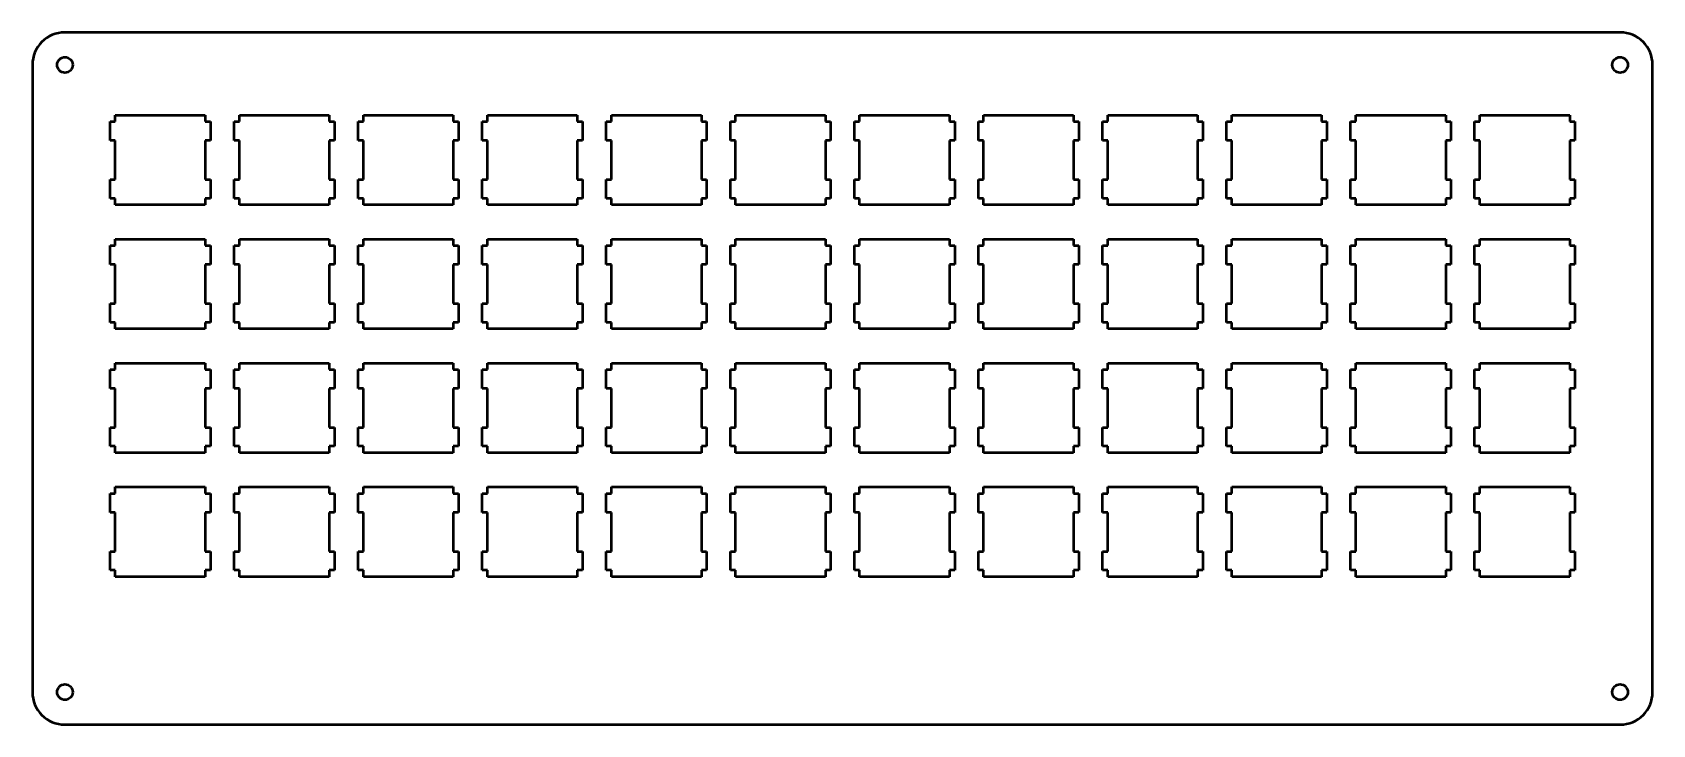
# Model space of a CAD drawing. Header units: inches. Extents: x 0.23 to 10.03, y 17.55 to 21.74.
import ezdxf

# ---------------------------------------------------------------- set-up
doc = ezdxf.new("R2010")
doc.units = ezdxf.units.IN
doc.header["$MEASUREMENT"] = 0
doc.layers.add('Visible (ANSI)', color=7, linetype='Continuous', lineweight=50)

msp = doc.modelspace()

# ---------------------------------------------------------------- linework, layer by layer
at = {"layer": 'Visible (ANSI)'}
for p, q in [((9.8305, 21.7425), (0.4289, 21.7425)), ((0.232, 21.5457), (0.232, 17.7504)), ((10.0273, 17.7504), (10.0273, 21.5457)), ((0.7015, 21.2022), (0.7331, 21.2022)), ((0.7015, 21.0879), (0.7015, 21.2022)), ((0.7331, 21.2415), (1.2764, 21.2415)), ((0.7331, 21.2022), (0.7331, 21.2415)), ((1.2764, 21.2415), (1.2764, 21.2022)), ((1.2764, 21.2022), (1.3079, 21.2022)), ((1.3079, 21.2022), (1.3079, 21.0879)), ((1.4515, 21.2022), (1.4831, 21.2022)), ((1.4515, 21.0879), (1.4515, 21.2022)), ((1.4831, 21.2415), (2.0264, 21.2415)), ((1.4831, 21.2022), (1.4831, 21.2415)), ((2.0264, 21.2415), (2.0264, 21.2022)), ((2.0264, 21.2022), (2.0579, 21.2022)), ((2.0579, 21.2022), (2.0579, 21.0879)), ((2.2015, 21.2022), (2.2331, 21.2022)), ((2.2015, 21.0879), (2.2015, 21.2022)), ((2.2331, 21.2415), (2.7764, 21.2415)), ((2.2331, 21.2022), (2.2331, 21.2415)), ((2.7764, 21.2415), (2.7764, 21.2022)), ((2.7764, 21.2022), (2.8079, 21.2022)), ((2.8079, 21.2022), (2.8079, 21.0879)), ((2.9515, 21.2022), (2.9831, 21.2022)), ((2.9515, 21.0879), (2.9515, 21.2022)), ((2.9831, 21.2415), (3.5264, 21.2415)), ((2.9831, 21.2022), (2.9831, 21.2415)), ((3.5264, 21.2415), (3.5264, 21.2022)), ((3.5264, 21.2022), (3.5579, 21.2022)), ((3.5579, 21.2022), (3.5579, 21.0879)), ((3.7016, 21.2022), (3.7331, 21.2022)), ((3.7016, 21.0879), (3.7016, 21.2022)), ((3.7331, 21.2415), (4.2764, 21.2415)), ((3.7331, 21.2022), (3.7331, 21.2415)), ((4.2764, 21.2415), (4.2764, 21.2022)), ((4.2764, 21.2022), (4.3079, 21.2022)), ((4.3079, 21.2022), (4.3079, 21.0879)), ((4.4516, 21.2022), (4.4831, 21.2022)), ((4.4516, 21.0879), (4.4516, 21.2022)), ((4.4831, 21.2415), (5.0264, 21.2415)), ((4.4831, 21.2022), (4.4831, 21.2415)), ((5.0264, 21.2415), (5.0264, 21.2022)), ((5.0264, 21.2022), (5.0579, 21.2022)), ((5.0579, 21.2022), (5.0579, 21.0879)), ((5.2016, 21.2022), (5.2331, 21.2022)), ((5.2016, 21.0879), (5.2016, 21.2022)), ((5.2331, 21.2415), (5.7764, 21.2415)), ((5.2331, 21.2022), (5.2331, 21.2415)), ((5.7764, 21.2415), (5.7764, 21.2022)), ((5.7764, 21.2022), (5.8079, 21.2022)), ((5.8079, 21.2022), (5.8079, 21.0879)), ((5.9516, 21.2022), (5.9831, 21.2022)), ((5.9516, 21.0879), (5.9516, 21.2022)), ((5.9831, 21.2415), (6.5264, 21.2415)), ((5.9831, 21.2022), (5.9831, 21.2415)), ((6.5264, 21.2415), (6.5264, 21.2022)), ((6.5264, 21.2022), (6.5579, 21.2022)), ((6.5579, 21.2022), (6.5579, 21.0879)), ((6.7015, 21.2022), (6.7331, 21.2022)), ((6.7015, 21.0879), (6.7015, 21.2022)), ((6.7331, 21.2415), (7.2764, 21.2415)), ((6.7331, 21.2022), (6.7331, 21.2415)), ((7.2764, 21.2415), (7.2764, 21.2022)), ((7.2764, 21.2022), (7.3079, 21.2022)), ((7.3079, 21.2022), (7.3079, 21.0879)), ((7.4515, 21.2022), (7.4831, 21.2022)), ((7.4515, 21.0879), (7.4515, 21.2022)), ((7.4831, 21.2415), (8.0264, 21.2415)), ((7.4831, 21.2022), (7.4831, 21.2415)), ((8.0264, 21.2415), (8.0264, 21.2022)), ((8.0264, 21.2022), (8.0579, 21.2022)), ((8.0579, 21.2022), (8.0579, 21.0879)), ((8.2015, 21.2022), (8.2331, 21.2022)), ((8.2015, 21.0879), (8.2015, 21.2022)), ((8.2331, 21.2415), (8.7764, 21.2415)), ((8.2331, 21.2022), (8.2331, 21.2415)), ((8.7764, 21.2415), (8.7764, 21.2022)), ((8.7764, 21.2022), (8.8079, 21.2022)), ((8.8079, 21.2022), (8.8079, 21.0879)), ((8.9515, 21.2022), (8.9831, 21.2022)), ((8.9515, 21.0879), (8.9515, 21.2022)), ((8.9831, 21.2415), (9.5264, 21.2415)), ((8.9831, 21.2022), (8.9831, 21.2415)), ((9.5264, 21.2415), (9.5264, 21.2022)), ((9.5264, 21.2022), (9.5579, 21.2022)), ((9.5579, 21.2022), (9.5579, 21.0879)), ((0.7331, 21.0879), (0.7015, 21.0879)), ((0.7331, 20.8517), (0.7331, 21.0879)), ((1.2764, 21.0879), (1.2764, 20.8517)), ((1.3079, 21.0879), (1.2764, 21.0879)), ((1.4831, 21.0879), (1.4515, 21.0879)), ((1.4831, 20.8517), (1.4831, 21.0879)), ((2.0264, 21.0879), (2.0264, 20.8517)), ((2.0579, 21.0879), (2.0264, 21.0879)), ((2.2331, 21.0879), (2.2015, 21.0879)), ((2.2331, 20.8517), (2.2331, 21.0879)), ((2.7764, 21.0879), (2.7764, 20.8517)), ((2.8079, 21.0879), (2.7764, 21.0879)), ((2.9831, 21.0879), (2.9515, 21.0879)), ((2.9831, 20.8517), (2.9831, 21.0879)), ((3.5264, 21.0879), (3.5264, 20.8517)), ((3.5579, 21.0879), (3.5264, 21.0879)), ((3.7331, 21.0879), (3.7016, 21.0879)), ((3.7331, 20.8517), (3.7331, 21.0879)), ((4.2764, 21.0879), (4.2764, 20.8517)), ((4.3079, 21.0879), (4.2764, 21.0879)), ((4.4831, 21.0879), (4.4516, 21.0879)), ((4.4831, 20.8517), (4.4831, 21.0879)), ((5.0264, 21.0879), (5.0264, 20.8517)), ((5.0579, 21.0879), (5.0264, 21.0879)), ((5.2331, 21.0879), (5.2016, 21.0879)), ((5.2331, 20.8517), (5.2331, 21.0879)), ((5.7764, 21.0879), (5.7764, 20.8517)), ((5.8079, 21.0879), (5.7764, 21.0879)), ((5.9831, 21.0879), (5.9516, 21.0879)), ((5.9831, 20.8517), (5.9831, 21.0879)), ((6.5264, 21.0879), (6.5264, 20.8517)), ((6.5579, 21.0879), (6.5264, 21.0879)), ((6.7331, 21.0879), (6.7015, 21.0879)), ((6.7331, 20.8517), (6.7331, 21.0879)), ((7.2764, 21.0879), (7.2764, 20.8517)), ((7.3079, 21.0879), (7.2764, 21.0879)), ((7.4831, 21.0879), (7.4515, 21.0879)), ((7.4831, 20.8517), (7.4831, 21.0879)), ((8.0264, 21.0879), (8.0264, 20.8517)), ((8.0579, 21.0879), (8.0264, 21.0879)), ((8.2331, 21.0879), (8.2015, 21.0879)), ((8.2331, 20.8517), (8.2331, 21.0879)), ((8.7764, 21.0879), (8.7764, 20.8517)), ((8.8079, 21.0879), (8.7764, 21.0879)), ((8.9831, 21.0879), (8.9515, 21.0879)), ((8.9831, 20.8517), (8.9831, 21.0879)), ((9.5264, 21.0879), (9.5264, 20.8517)), ((9.5579, 21.0879), (9.5264, 21.0879)), ((0.7015, 20.8517), (0.7331, 20.8517)), ((0.7015, 20.7375), (0.7015, 20.8517)), ((1.2764, 20.8517), (1.3079, 20.8517)), ((1.3079, 20.8517), (1.3079, 20.7375)), ((1.4515, 20.8517), (1.4831, 20.8517)), ((1.4515, 20.7375), (1.4515, 20.8517)), ((2.0264, 20.8517), (2.0579, 20.8517)), ((2.0579, 20.8517), (2.0579, 20.7375)), ((2.2015, 20.8517), (2.2331, 20.8517)), ((2.2015, 20.7375), (2.2015, 20.8517)), ((2.7764, 20.8517), (2.8079, 20.8517)), ((2.8079, 20.8517), (2.8079, 20.7375)), ((2.9515, 20.8517), (2.9831, 20.8517)), ((2.9515, 20.7375), (2.9515, 20.8517)), ((3.5264, 20.8517), (3.5579, 20.8517)), ((3.5579, 20.8517), (3.5579, 20.7375)), ((3.7016, 20.8517), (3.7331, 20.8517)), ((3.7016, 20.7375), (3.7016, 20.8517)), ((4.2764, 20.8517), (4.3079, 20.8517)), ((4.3079, 20.8517), (4.3079, 20.7375)), ((4.4516, 20.8517), (4.4831, 20.8517)), ((4.4516, 20.7375), (4.4516, 20.8517)), ((5.0264, 20.8517), (5.0579, 20.8517)), ((5.0579, 20.8517), (5.0579, 20.7375)), ((5.2016, 20.8517), (5.2331, 20.8517)), ((5.2016, 20.7375), (5.2016, 20.8517)), ((5.7764, 20.8517), (5.8079, 20.8517)), ((5.8079, 20.8517), (5.8079, 20.7375)), ((5.9516, 20.8517), (5.9831, 20.8517)), ((5.9516, 20.7375), (5.9516, 20.8517)), ((6.5264, 20.8517), (6.5579, 20.8517)), ((6.5579, 20.8517), (6.5579, 20.7375)), ((6.7015, 20.8517), (6.7331, 20.8517)), ((6.7015, 20.7375), (6.7015, 20.8517)), ((7.2764, 20.8517), (7.3079, 20.8517)), ((7.3079, 20.8517), (7.3079, 20.7375)), ((7.4515, 20.8517), (7.4831, 20.8517)), ((7.4515, 20.7375), (7.4515, 20.8517)), ((8.0264, 20.8517), (8.0579, 20.8517)), ((8.0579, 20.8517), (8.0579, 20.7375)), ((8.2015, 20.8517), (8.2331, 20.8517)), ((8.2015, 20.7375), (8.2015, 20.8517)), ((8.7764, 20.8517), (8.8079, 20.8517)), ((8.8079, 20.8517), (8.8079, 20.7375)), ((8.9515, 20.8517), (8.9831, 20.8517)), ((8.9515, 20.7375), (8.9515, 20.8517)), ((9.5264, 20.8517), (9.5579, 20.8517)), ((9.5579, 20.8517), (9.5579, 20.7375)), ((0.7331, 20.7375), (0.7015, 20.7375)), ((0.7331, 20.6981), (0.7331, 20.7375)), ((1.2764, 20.6981), (0.7331, 20.6981)), ((1.2764, 20.7375), (1.2764, 20.6981)), ((1.3079, 20.7375), (1.2764, 20.7375)), ((1.4831, 20.7375), (1.4515, 20.7375)), ((1.4831, 20.6981), (1.4831, 20.7375)), ((2.0264, 20.6981), (1.4831, 20.6981)), ((2.0264, 20.7375), (2.0264, 20.6981)), ((2.0579, 20.7375), (2.0264, 20.7375)), ((2.2331, 20.7375), (2.2015, 20.7375)), ((2.2331, 20.6981), (2.2331, 20.7375)), ((2.7764, 20.6981), (2.2331, 20.6981)), ((2.7764, 20.7375), (2.7764, 20.6981)), ((2.8079, 20.7375), (2.7764, 20.7375)), ((2.9831, 20.7375), (2.9515, 20.7375)), ((2.9831, 20.6981), (2.9831, 20.7375)), ((3.5264, 20.6981), (2.9831, 20.6981)), ((3.5264, 20.7375), (3.5264, 20.6981)), ((3.5579, 20.7375), (3.5264, 20.7375)), ((3.7331, 20.7375), (3.7016, 20.7375)), ((3.7331, 20.6981), (3.7331, 20.7375)), ((4.2764, 20.6981), (3.7331, 20.6981)), ((4.2764, 20.7375), (4.2764, 20.6981)), ((4.3079, 20.7375), (4.2764, 20.7375)), ((4.4831, 20.7375), (4.4516, 20.7375)), ((4.4831, 20.6981), (4.4831, 20.7375)), ((5.0264, 20.6981), (4.4831, 20.6981)), ((5.0264, 20.7375), (5.0264, 20.6981)), ((5.0579, 20.7375), (5.0264, 20.7375)), ((5.2331, 20.7375), (5.2016, 20.7375)), ((5.2331, 20.6981), (5.2331, 20.7375)), ((5.7764, 20.6981), (5.2331, 20.6981)), ((5.7764, 20.7375), (5.7764, 20.6981)), ((5.8079, 20.7375), (5.7764, 20.7375)), ((5.9831, 20.7375), (5.9516, 20.7375)), ((5.9831, 20.6981), (5.9831, 20.7375)), ((6.5264, 20.6981), (5.9831, 20.6981)), ((6.5264, 20.7375), (6.5264, 20.6981)), ((6.5579, 20.7375), (6.5264, 20.7375)), ((6.7331, 20.7375), (6.7015, 20.7375)), ((6.7331, 20.6981), (6.7331, 20.7375)), ((7.2764, 20.6981), (6.7331, 20.6981)), ((7.2764, 20.7375), (7.2764, 20.6981)), ((7.3079, 20.7375), (7.2764, 20.7375)), ((7.4831, 20.7375), (7.4515, 20.7375)), ((7.4831, 20.6981), (7.4831, 20.7375)), ((8.0264, 20.6981), (7.4831, 20.6981)), ((8.0264, 20.7375), (8.0264, 20.6981)), ((8.0579, 20.7375), (8.0264, 20.7375)), ((8.2331, 20.7375), (8.2015, 20.7375)), ((8.2331, 20.6981), (8.2331, 20.7375)), ((8.7764, 20.6981), (8.2331, 20.6981)), ((8.7764, 20.7375), (8.7764, 20.6981)), ((8.8079, 20.7375), (8.7764, 20.7375)), ((8.9831, 20.7375), (8.9515, 20.7375)), ((8.9831, 20.6981), (8.9831, 20.7375)), ((9.5264, 20.6981), (8.9831, 20.6981)), ((9.5264, 20.7375), (9.5264, 20.6981)), ((9.5579, 20.7375), (9.5264, 20.7375)), ((0.7331, 20.4915), (1.2764, 20.4915)), ((0.7331, 20.4521), (0.7331, 20.4915)), ((1.2764, 20.4915), (1.2764, 20.4521)), ((1.4831, 20.4915), (2.0264, 20.4915)), ((1.4831, 20.4521), (1.4831, 20.4915)), ((2.0264, 20.4915), (2.0264, 20.4521)), ((2.2331, 20.4915), (2.7764, 20.4915)), ((2.2331, 20.4521), (2.2331, 20.4915)), ((2.7764, 20.4915), (2.7764, 20.4521)), ((2.9831, 20.4915), (3.5264, 20.4915)), ((2.9831, 20.4521), (2.9831, 20.4915)), ((3.5264, 20.4915), (3.5264, 20.4521)), ((3.7331, 20.4915), (4.2764, 20.4915)), ((3.7331, 20.4521), (3.7331, 20.4915)), ((4.2764, 20.4915), (4.2764, 20.4521)), ((4.4831, 20.4915), (5.0264, 20.4915)), ((4.4831, 20.4521), (4.4831, 20.4915)), ((5.0264, 20.4915), (5.0264, 20.4521)), ((5.2331, 20.4915), (5.7764, 20.4915)), ((5.2331, 20.4521), (5.2331, 20.4915)), ((5.7764, 20.4915), (5.7764, 20.4521)), ((5.9831, 20.4915), (6.5264, 20.4915)), ((5.9831, 20.4521), (5.9831, 20.4915)), ((6.5264, 20.4915), (6.5264, 20.4521)), ((6.7331, 20.4915), (7.2764, 20.4915)), ((6.7331, 20.4521), (6.7331, 20.4915)), ((7.2764, 20.4915), (7.2764, 20.4521)), ((7.4831, 20.4915), (8.0264, 20.4915)), ((7.4831, 20.4521), (7.4831, 20.4915)), ((8.0264, 20.4915), (8.0264, 20.4521)), ((8.2331, 20.4915), (8.7764, 20.4915)), ((8.2331, 20.4521), (8.2331, 20.4915)), ((8.7764, 20.4915), (8.7764, 20.4521)), ((8.9831, 20.4915), (9.5264, 20.4915)), ((8.9831, 20.4521), (8.9831, 20.4915)), ((9.5264, 20.4915), (9.5264, 20.4521)), ((0.7015, 20.4521), (0.7331, 20.4521)), ((0.7015, 20.3379), (0.7015, 20.4521)), ((1.2764, 20.4521), (1.3079, 20.4521)), ((1.3079, 20.4521), (1.3079, 20.3379)), ((1.4515, 20.4521), (1.4831, 20.4521)), ((1.4515, 20.3379), (1.4515, 20.4521)), ((2.0264, 20.4521), (2.0579, 20.4521)), ((2.0579, 20.4521), (2.0579, 20.3379)), ((2.2015, 20.4521), (2.2331, 20.4521)), ((2.2015, 20.3379), (2.2015, 20.4521)), ((2.7764, 20.4521), (2.8079, 20.4521)), ((2.8079, 20.4521), (2.8079, 20.3379)), ((2.9515, 20.4521), (2.9831, 20.4521)), ((2.9515, 20.3379), (2.9515, 20.4521)), ((3.5264, 20.4521), (3.5579, 20.4521)), ((3.5579, 20.4521), (3.5579, 20.3379)), ((3.7016, 20.4521), (3.7331, 20.4521)), ((3.7016, 20.3379), (3.7016, 20.4521)), ((4.2764, 20.4521), (4.3079, 20.4521)), ((4.3079, 20.4521), (4.3079, 20.3379)), ((4.4516, 20.4521), (4.4831, 20.4521)), ((4.4516, 20.3379), (4.4516, 20.4521)), ((5.0264, 20.4521), (5.0579, 20.4521)), ((5.0579, 20.4521), (5.0579, 20.3379)), ((5.2016, 20.4521), (5.2331, 20.4521)), ((5.2016, 20.3379), (5.2016, 20.4521)), ((5.7764, 20.4521), (5.8079, 20.4521)), ((5.8079, 20.4521), (5.8079, 20.3379)), ((5.9516, 20.3379), (5.9516, 20.4521)), ((5.9516, 20.4521), (5.9831, 20.4521)), ((6.5264, 20.4521), (6.5579, 20.4521)), ((6.5579, 20.4521), (6.5579, 20.3379)), ((6.7015, 20.4521), (6.7331, 20.4521)), ((6.7015, 20.3379), (6.7015, 20.4521)), ((7.2764, 20.4521), (7.3079, 20.4521)), ((7.3079, 20.4521), (7.3079, 20.3379)), ((7.4515, 20.4521), (7.4831, 20.4521)), ((7.4515, 20.3379), (7.4515, 20.4521)), ((8.0264, 20.4521), (8.0579, 20.4521)), ((8.0579, 20.4521), (8.0579, 20.3379)), ((8.2015, 20.4521), (8.2331, 20.4521)), ((8.2015, 20.3379), (8.2015, 20.4521)), ((8.7764, 20.4521), (8.8079, 20.4521)), ((8.8079, 20.4521), (8.8079, 20.3379)), ((8.9515, 20.4521), (8.9831, 20.4521)), ((8.9515, 20.3379), (8.9515, 20.4521)), ((9.5264, 20.4521), (9.5579, 20.4521)), ((9.5579, 20.4521), (9.5579, 20.3379)), ((0.7331, 20.3379), (0.7015, 20.3379)), ((0.7331, 20.1017), (0.7331, 20.3379)), ((1.2764, 20.3379), (1.2764, 20.1017)), ((1.3079, 20.3379), (1.2764, 20.3379)), ((1.4831, 20.3379), (1.4515, 20.3379)), ((1.4831, 20.1017), (1.4831, 20.3379)), ((2.0264, 20.3379), (2.0264, 20.1017)), ((2.0579, 20.3379), (2.0264, 20.3379)), ((2.2331, 20.3379), (2.2015, 20.3379)), ((2.2331, 20.1017), (2.2331, 20.3379)), ((2.7764, 20.3379), (2.7764, 20.1017)), ((2.8079, 20.3379), (2.7764, 20.3379)), ((2.9831, 20.3379), (2.9515, 20.3379)), ((2.9831, 20.1017), (2.9831, 20.3379)), ((3.5264, 20.3379), (3.5264, 20.1017)), ((3.5579, 20.3379), (3.5264, 20.3379)), ((3.7331, 20.3379), (3.7016, 20.3379)), ((3.7331, 20.1017), (3.7331, 20.3379)), ((4.2764, 20.3379), (4.2764, 20.1017)), ((4.3079, 20.3379), (4.2764, 20.3379)), ((4.4831, 20.3379), (4.4516, 20.3379)), ((4.4831, 20.1017), (4.4831, 20.3379)), ((5.0264, 20.3379), (5.0264, 20.1017)), ((5.0579, 20.3379), (5.0264, 20.3379)), ((5.2331, 20.3379), (5.2016, 20.3379)), ((5.2331, 20.1017), (5.2331, 20.3379)), ((5.7764, 20.3379), (5.7764, 20.1017)), ((5.8079, 20.3379), (5.7764, 20.3379)), ((5.9831, 20.3379), (5.9516, 20.3379)), ((5.9831, 20.1017), (5.9831, 20.3379)), ((6.5264, 20.3379), (6.5264, 20.1017)), ((6.5579, 20.3379), (6.5264, 20.3379)), ((6.7331, 20.3379), (6.7015, 20.3379)), ((6.7331, 20.1017), (6.7331, 20.3379)), ((7.3079, 20.3379), (7.2764, 20.3379)), ((7.2764, 20.3379), (7.2764, 20.1017)), ((7.4831, 20.3379), (7.4515, 20.3379)), ((7.4831, 20.1017), (7.4831, 20.3379)), ((8.0264, 20.3379), (8.0264, 20.1017)), ((8.0579, 20.3379), (8.0264, 20.3379)), ((8.2331, 20.3379), (8.2015, 20.3379)), ((8.2331, 20.1017), (8.2331, 20.3379)), ((8.8079, 20.3379), (8.7764, 20.3379)), ((8.7764, 20.3379), (8.7764, 20.1017)), ((8.9831, 20.3379), (8.9515, 20.3379)), ((8.9831, 20.1017), (8.9831, 20.3379)), ((9.5264, 20.3379), (9.5264, 20.1017)), ((9.5579, 20.3379), (9.5264, 20.3379)), ((0.7015, 20.1017), (0.7331, 20.1017)), ((0.7015, 19.9875), (0.7015, 20.1017)), ((1.2764, 20.1017), (1.3079, 20.1017)), ((1.3079, 20.1017), (1.3079, 19.9875)), ((1.4515, 20.1017), (1.4831, 20.1017)), ((1.4515, 19.9875), (1.4515, 20.1017)), ((2.0264, 20.1017), (2.0579, 20.1017)), ((2.0579, 20.1017), (2.0579, 19.9875)), ((2.2015, 20.1017), (2.2331, 20.1017)), ((2.2015, 19.9875), (2.2015, 20.1017)), ((2.7764, 20.1017), (2.8079, 20.1017)), ((2.8079, 20.1017), (2.8079, 19.9875)), ((2.9515, 20.1017), (2.9831, 20.1017)), ((2.9515, 19.9875), (2.9515, 20.1017)), ((3.5264, 20.1017), (3.5579, 20.1017)), ((3.5579, 20.1017), (3.5579, 19.9875)), ((3.7016, 20.1017), (3.7331, 20.1017)), ((3.7016, 19.9875), (3.7016, 20.1017)), ((4.2764, 20.1017), (4.3079, 20.1017)), ((4.3079, 20.1017), (4.3079, 19.9875)), ((4.4516, 20.1017), (4.4831, 20.1017)), ((4.4516, 19.9875), (4.4516, 20.1017)), ((5.0264, 20.1017), (5.0579, 20.1017)), ((5.0579, 20.1017), (5.0579, 19.9875)), ((5.2016, 20.1017), (5.2331, 20.1017)), ((5.2016, 19.9875), (5.2016, 20.1017)), ((5.7764, 20.1017), (5.8079, 20.1017)), ((5.8079, 20.1017), (5.8079, 19.9875)), ((5.9516, 20.1017), (5.9831, 20.1017)), ((5.9516, 19.9875), (5.9516, 20.1017)), ((6.5264, 20.1017), (6.5579, 20.1017)), ((6.5579, 20.1017), (6.5579, 19.9875)), ((6.7015, 20.1017), (6.7331, 20.1017)), ((6.7015, 19.9875), (6.7015, 20.1017)), ((7.2764, 20.1017), (7.3079, 20.1017)), ((7.3079, 20.1017), (7.3079, 19.9875)), ((7.4515, 20.1017), (7.4831, 20.1017)), ((7.4515, 19.9875), (7.4515, 20.1017)), ((8.0264, 20.1017), (8.0579, 20.1017)), ((8.0579, 20.1017), (8.0579, 19.9875)), ((8.2015, 20.1017), (8.2331, 20.1017)), ((8.2015, 19.9875), (8.2015, 20.1017)), ((8.7764, 20.1017), (8.8079, 20.1017)), ((8.8079, 20.1017), (8.8079, 19.9875)), ((8.9515, 20.1017), (8.9831, 20.1017)), ((8.9515, 19.9875), (8.9515, 20.1017)), ((9.5264, 20.1017), (9.5579, 20.1017)), ((9.5579, 20.1017), (9.5579, 19.9875)), ((0.7331, 19.9875), (0.7015, 19.9875)), ((0.7331, 19.9481), (0.7331, 19.9875)), ((1.2764, 19.9875), (1.2764, 19.9481)), ((1.3079, 19.9875), (1.2764, 19.9875)), ((1.4831, 19.9875), (1.4515, 19.9875)), ((1.4831, 19.9481), (1.4831, 19.9875)), ((2.0264, 19.9875), (2.0264, 19.9481)), ((2.0579, 19.9875), (2.0264, 19.9875)), ((2.2331, 19.9875), (2.2015, 19.9875)), ((2.2331, 19.9481), (2.2331, 19.9875)), ((2.7764, 19.9875), (2.7764, 19.9481)), ((2.8079, 19.9875), (2.7764, 19.9875)), ((2.9831, 19.9875), (2.9515, 19.9875)), ((2.9831, 19.9481), (2.9831, 19.9875)), ((3.5264, 19.9875), (3.5264, 19.9481)), ((3.5579, 19.9875), (3.5264, 19.9875)), ((3.7331, 19.9875), (3.7016, 19.9875)), ((3.7331, 19.9481), (3.7331, 19.9875)), ((4.2764, 19.9875), (4.2764, 19.9481)), ((4.3079, 19.9875), (4.2764, 19.9875)), ((4.4831, 19.9875), (4.4516, 19.9875)), ((4.4831, 19.9481), (4.4831, 19.9875)), ((5.0264, 19.9875), (5.0264, 19.9481)), ((5.0579, 19.9875), (5.0264, 19.9875)), ((5.2331, 19.9875), (5.2016, 19.9875)), ((5.2331, 19.9481), (5.2331, 19.9875)), ((5.7764, 19.9875), (5.7764, 19.9481)), ((5.8079, 19.9875), (5.7764, 19.9875)), ((5.9831, 19.9875), (5.9516, 19.9875)), ((5.9831, 19.9481), (5.9831, 19.9875)), ((6.5264, 19.9875), (6.5264, 19.9481)), ((6.5579, 19.9875), (6.5264, 19.9875)), ((6.7331, 19.9875), (6.7015, 19.9875)), ((6.7331, 19.9481), (6.7331, 19.9875)), ((7.2764, 19.9875), (7.2764, 19.9481)), ((7.3079, 19.9875), (7.2764, 19.9875)), ((7.4831, 19.9875), (7.4515, 19.9875)), ((7.4831, 19.9481), (7.4831, 19.9875)), ((8.0264, 19.9875), (8.0264, 19.9481)), ((8.0579, 19.9875), (8.0264, 19.9875)), ((8.2331, 19.9875), (8.2015, 19.9875)), ((8.2331, 19.9481), (8.2331, 19.9875)), ((8.7764, 19.9875), (8.7764, 19.9481)), ((8.8079, 19.9875), (8.7764, 19.9875)), ((8.9831, 19.9875), (8.9515, 19.9875)), ((8.9831, 19.9481), (8.9831, 19.9875)), ((9.5264, 19.9875), (9.5264, 19.9481)), ((9.5579, 19.9875), (9.5264, 19.9875)), ((1.2764, 19.9481), (0.7331, 19.9481)), ((2.0264, 19.9481), (1.4831, 19.9481)), ((2.7764, 19.9481), (2.2331, 19.9481)), ((3.5264, 19.9481), (2.9831, 19.9481)), ((4.2764, 19.9481), (3.7331, 19.9481)), ((5.0264, 19.9481), (4.4831, 19.9481)), ((5.7764, 19.9481), (5.2331, 19.9481)), ((6.5264, 19.9481), (5.9831, 19.9481)), ((7.2764, 19.9481), (6.7331, 19.9481)), ((8.0264, 19.9481), (7.4831, 19.9481)), ((8.7764, 19.9481), (8.2331, 19.9481)), ((9.5264, 19.9481), (8.9831, 19.9481)), ((0.7015, 19.7021), (0.7331, 19.7021)), ((0.7015, 19.588), (0.7015, 19.7021)), ((0.7331, 19.7415), (1.2764, 19.7415)), ((0.7331, 19.7021), (0.7331, 19.7415)), ((1.2764, 19.7415), (1.2764, 19.7021)), ((1.2764, 19.7021), (1.3079, 19.7021)), ((1.3079, 19.7021), (1.3079, 19.588)), ((1.4515, 19.7021), (1.4831, 19.7021)), ((1.4515, 19.588), (1.4515, 19.7021)), ((1.4831, 19.7415), (2.0264, 19.7415)), ((1.4831, 19.7021), (1.4831, 19.7415)), ((2.0264, 19.7415), (2.0264, 19.7021)), ((2.0264, 19.7021), (2.0579, 19.7021)), ((2.0579, 19.7021), (2.0579, 19.588)), ((2.2015, 19.7021), (2.2331, 19.7021)), ((2.2015, 19.588), (2.2015, 19.7021)), ((2.2331, 19.7415), (2.7764, 19.7415)), ((2.2331, 19.7021), (2.2331, 19.7415)), ((2.7764, 19.7415), (2.7764, 19.7021)), ((2.7764, 19.7021), (2.8079, 19.7021)), ((2.8079, 19.7021), (2.8079, 19.588)), ((2.9515, 19.7021), (2.9831, 19.7021)), ((2.9515, 19.588), (2.9515, 19.7021)), ((2.9831, 19.7415), (3.5264, 19.7415)), ((2.9831, 19.7021), (2.9831, 19.7415)), ((3.5264, 19.7415), (3.5264, 19.7021)), ((3.5264, 19.7021), (3.5579, 19.7021)), ((3.5579, 19.7021), (3.5579, 19.588)), ((3.7016, 19.7021), (3.7331, 19.7021)), ((3.7016, 19.588), (3.7016, 19.7021)), ((3.7331, 19.7415), (4.2764, 19.7415)), ((3.7331, 19.7021), (3.7331, 19.7415)), ((4.2764, 19.7415), (4.2764, 19.7021)), ((4.2764, 19.7021), (4.3079, 19.7021)), ((4.3079, 19.7021), (4.3079, 19.588)), ((4.4516, 19.7021), (4.4831, 19.7021)), ((4.4516, 19.588), (4.4516, 19.7021)), ((4.4831, 19.7415), (5.0264, 19.7415)), ((4.4831, 19.7021), (4.4831, 19.7415)), ((5.0264, 19.7415), (5.0264, 19.7021)), ((5.0264, 19.7021), (5.0579, 19.7021)), ((5.0579, 19.7021), (5.0579, 19.588)), ((5.2016, 19.7021), (5.2331, 19.7021)), ((5.2016, 19.588), (5.2016, 19.7021)), ((5.2331, 19.7415), (5.7764, 19.7415)), ((5.2331, 19.7021), (5.2331, 19.7415)), ((5.7764, 19.7415), (5.7764, 19.7021)), ((5.7764, 19.7021), (5.8079, 19.7021)), ((5.8079, 19.7021), (5.8079, 19.588)), ((5.9516, 19.7021), (5.9831, 19.7021)), ((5.9516, 19.588), (5.9516, 19.7021)), ((5.9831, 19.7415), (6.5264, 19.7415)), ((5.9831, 19.7021), (5.9831, 19.7415)), ((6.5264, 19.7415), (6.5264, 19.7021)), ((6.5264, 19.7021), (6.5579, 19.7021)), ((6.5579, 19.7021), (6.5579, 19.588)), ((6.7015, 19.7021), (6.7331, 19.7021)), ((6.7015, 19.588), (6.7015, 19.7021)), ((6.7331, 19.7415), (7.2764, 19.7415)), ((6.7331, 19.7021), (6.7331, 19.7415)), ((7.2764, 19.7415), (7.2764, 19.7021)), ((7.2764, 19.7021), (7.3079, 19.7021)), ((7.3079, 19.7021), (7.3079, 19.588)), ((7.4515, 19.7021), (7.4831, 19.7021)), ((7.4515, 19.588), (7.4515, 19.7021)), ((7.4831, 19.7415), (8.0264, 19.7415)), ((7.4831, 19.7021), (7.4831, 19.7415)), ((8.0264, 19.7415), (8.0264, 19.7021)), ((8.0264, 19.7021), (8.0579, 19.7021)), ((8.0579, 19.7021), (8.0579, 19.588)), ((8.2015, 19.7021), (8.2331, 19.7021)), ((8.2015, 19.588), (8.2015, 19.7021)), ((8.2331, 19.7415), (8.7764, 19.7415)), ((8.2331, 19.7021), (8.2331, 19.7415)), ((8.7764, 19.7415), (8.7764, 19.7021)), ((8.7764, 19.7021), (8.8079, 19.7021)), ((8.8079, 19.7021), (8.8079, 19.588)), ((8.9515, 19.7021), (8.9831, 19.7021)), ((8.9515, 19.588), (8.9515, 19.7021)), ((8.9831, 19.7415), (9.5264, 19.7415)), ((8.9831, 19.7021), (8.9831, 19.7415)), ((9.5264, 19.7415), (9.5264, 19.7021)), ((9.5264, 19.7021), (9.5579, 19.7021)), ((9.5579, 19.7021), (9.5579, 19.588)), ((0.7331, 19.588), (0.7015, 19.588)), ((0.7331, 19.3517), (0.7331, 19.588)), ((1.2764, 19.588), (1.2764, 19.3517)), ((1.3079, 19.588), (1.2764, 19.588)), ((1.4831, 19.588), (1.4515, 19.588)), ((1.4831, 19.3517), (1.4831, 19.588)), ((2.0264, 19.588), (2.0264, 19.3517)), ((2.0579, 19.588), (2.0264, 19.588)), ((2.2331, 19.588), (2.2015, 19.588)), ((2.2331, 19.3517), (2.2331, 19.588)), ((2.7764, 19.588), (2.7764, 19.3517)), ((2.8079, 19.588), (2.7764, 19.588)), ((2.9831, 19.588), (2.9515, 19.588)), ((2.9831, 19.3517), (2.9831, 19.588)), ((3.5264, 19.588), (3.5264, 19.3517)), ((3.5579, 19.588), (3.5264, 19.588)), ((3.7331, 19.588), (3.7016, 19.588)), ((3.7331, 19.3517), (3.7331, 19.588)), ((4.2764, 19.588), (4.2764, 19.3517)), ((4.3079, 19.588), (4.2764, 19.588)), ((4.4831, 19.588), (4.4516, 19.588)), ((4.4831, 19.3517), (4.4831, 19.588)), ((5.0264, 19.588), (5.0264, 19.3517)), ((5.0579, 19.588), (5.0264, 19.588)), ((5.2331, 19.588), (5.2016, 19.588)), ((5.2331, 19.3517), (5.2331, 19.588)), ((5.7764, 19.588), (5.7764, 19.3517)), ((5.8079, 19.588), (5.7764, 19.588)), ((5.9831, 19.588), (5.9516, 19.588)), ((5.9831, 19.3517), (5.9831, 19.588)), ((6.5264, 19.588), (6.5264, 19.3517)), ((6.5579, 19.588), (6.5264, 19.588)), ((6.7331, 19.588), (6.7015, 19.588)), ((6.7331, 19.3517), (6.7331, 19.588)), ((7.2764, 19.588), (7.2764, 19.3517)), ((7.3079, 19.588), (7.2764, 19.588)), ((7.4831, 19.588), (7.4515, 19.588)), ((7.4831, 19.3517), (7.4831, 19.588)), ((8.0264, 19.588), (8.0264, 19.3517)), ((8.0579, 19.588), (8.0264, 19.588)), ((8.2331, 19.588), (8.2015, 19.588)), ((8.2331, 19.3517), (8.2331, 19.588)), ((8.7764, 19.588), (8.7764, 19.3517)), ((8.8079, 19.588), (8.7764, 19.588)), ((8.9831, 19.588), (8.9515, 19.588)), ((8.9831, 19.3517), (8.9831, 19.588)), ((9.5264, 19.588), (9.5264, 19.3517)), ((9.5579, 19.588), (9.5264, 19.588)), ((0.7015, 19.3517), (0.7331, 19.3517)), ((0.7015, 19.2376), (0.7015, 19.3517)), ((1.2764, 19.3517), (1.3079, 19.3517)), ((1.3079, 19.3517), (1.3079, 19.2376)), ((1.4515, 19.3517), (1.4831, 19.3517)), ((1.4515, 19.2376), (1.4515, 19.3517)), ((2.0264, 19.3517), (2.0579, 19.3517)), ((2.0579, 19.3517), (2.0579, 19.2376)), ((2.2015, 19.3517), (2.2331, 19.3517)), ((2.2015, 19.2376), (2.2015, 19.3517)), ((2.7764, 19.3517), (2.8079, 19.3517)), ((2.8079, 19.3517), (2.8079, 19.2376)), ((2.9515, 19.3517), (2.9831, 19.3517)), ((2.9515, 19.2376), (2.9515, 19.3517)), ((3.5264, 19.3517), (3.5579, 19.3517)), ((3.5579, 19.3517), (3.5579, 19.2376)), ((3.7016, 19.3517), (3.7331, 19.3517)), ((3.7016, 19.2376), (3.7016, 19.3517)), ((4.2764, 19.3517), (4.3079, 19.3517)), ((4.3079, 19.3517), (4.3079, 19.2376)), ((4.4516, 19.3517), (4.4831, 19.3517)), ((4.4516, 19.2376), (4.4516, 19.3517)), ((5.0264, 19.3517), (5.0579, 19.3517)), ((5.0579, 19.3517), (5.0579, 19.2376)), ((5.2016, 19.3517), (5.2331, 19.3517)), ((5.2016, 19.2376), (5.2016, 19.3517)), ((5.7764, 19.3517), (5.8079, 19.3517)), ((5.8079, 19.3517), (5.8079, 19.2376)), ((5.9516, 19.3517), (5.9831, 19.3517)), ((5.9516, 19.2376), (5.9516, 19.3517)), ((6.5264, 19.3517), (6.5579, 19.3517)), ((6.5579, 19.3517), (6.5579, 19.2376)), ((6.7015, 19.3517), (6.7331, 19.3517)), ((6.7015, 19.2376), (6.7015, 19.3517)), ((7.2764, 19.3517), (7.3079, 19.3517)), ((7.3079, 19.3517), (7.3079, 19.2376)), ((7.4515, 19.3517), (7.4831, 19.3517)), ((7.4515, 19.2376), (7.4515, 19.3517)), ((8.0264, 19.3517), (8.0579, 19.3517)), ((8.0579, 19.3517), (8.0579, 19.2376)), ((8.2015, 19.3517), (8.2331, 19.3517)), ((8.2015, 19.2376), (8.2015, 19.3517)), ((8.7764, 19.3517), (8.8079, 19.3517)), ((8.8079, 19.3517), (8.8079, 19.2376)), ((8.9515, 19.3517), (8.9831, 19.3517)), ((8.9515, 19.2376), (8.9515, 19.3517)), ((9.5264, 19.3517), (9.5579, 19.3517)), ((9.5579, 19.3517), (9.5579, 19.2376)), ((0.7331, 19.2376), (0.7015, 19.2376)), ((0.7331, 19.1982), (0.7331, 19.2376)), ((1.2764, 19.2376), (1.2764, 19.1982)), ((1.3079, 19.2376), (1.2764, 19.2376)), ((1.4831, 19.2376), (1.4515, 19.2376)), ((1.4831, 19.1982), (1.4831, 19.2376)), ((2.0264, 19.2376), (2.0264, 19.1982)), ((2.0579, 19.2376), (2.0264, 19.2376)), ((2.2331, 19.2376), (2.2015, 19.2376)), ((2.2331, 19.1982), (2.2331, 19.2376)), ((2.7764, 19.2376), (2.7764, 19.1982)), ((2.8079, 19.2376), (2.7764, 19.2376)), ((2.9831, 19.2376), (2.9515, 19.2376)), ((2.9831, 19.1982), (2.9831, 19.2376)), ((3.5264, 19.2376), (3.5264, 19.1982)), ((3.5579, 19.2376), (3.5264, 19.2376)), ((3.7331, 19.2376), (3.7016, 19.2376)), ((3.7331, 19.1982), (3.7331, 19.2376)), ((4.2764, 19.2376), (4.2764, 19.1982)), ((4.3079, 19.2376), (4.2764, 19.2376)), ((4.4831, 19.2376), (4.4516, 19.2376)), ((4.4831, 19.1982), (4.4831, 19.2376)), ((5.0264, 19.2376), (5.0264, 19.1982)), ((5.0579, 19.2376), (5.0264, 19.2376)), ((5.2331, 19.2376), (5.2016, 19.2376)), ((5.2331, 19.1982), (5.2331, 19.2376)), ((5.7764, 19.2376), (5.7764, 19.1982)), ((5.8079, 19.2376), (5.7764, 19.2376)), ((5.9831, 19.2376), (5.9516, 19.2376)), ((5.9831, 19.1982), (5.9831, 19.2376)), ((6.5264, 19.2376), (6.5264, 19.1982)), ((6.5579, 19.2376), (6.5264, 19.2376)), ((6.7331, 19.2376), (6.7015, 19.2376)), ((6.7331, 19.1982), (6.7331, 19.2376)), ((7.2764, 19.2376), (7.2764, 19.1982)), ((7.3079, 19.2376), (7.2764, 19.2376)), ((7.4831, 19.2376), (7.4515, 19.2376)), ((7.4831, 19.1982), (7.4831, 19.2376)), ((8.0264, 19.2376), (8.0264, 19.1982)), ((8.0579, 19.2376), (8.0264, 19.2376)), ((8.2331, 19.2376), (8.2015, 19.2376)), ((8.2331, 19.1982), (8.2331, 19.2376)), ((8.7764, 19.2376), (8.7764, 19.1982)), ((8.8079, 19.2376), (8.7764, 19.2376)), ((8.9831, 19.2376), (8.9515, 19.2376)), ((8.9831, 19.1982), (8.9831, 19.2376)), ((9.5264, 19.2376), (9.5264, 19.1982)), ((9.5579, 19.2376), (9.5264, 19.2376)), ((1.2764, 19.1982), (0.7331, 19.1982)), ((2.0264, 19.1982), (1.4831, 19.1982)), ((2.7764, 19.1982), (2.2331, 19.1982)), ((3.5264, 19.1982), (2.9831, 19.1982)), ((4.2764, 19.1982), (3.7331, 19.1982)), ((5.0264, 19.1982), (4.4831, 19.1982)), ((5.7764, 19.1982), (5.2331, 19.1982)), ((6.5264, 19.1982), (5.9831, 19.1982)), ((7.2764, 19.1982), (6.7331, 19.1982)), ((8.0264, 19.1982), (7.4831, 19.1982)), ((8.7764, 19.1982), (8.2331, 19.1982)), ((9.5264, 19.1982), (8.9831, 19.1982)), ((0.7015, 18.9522), (0.7331, 18.9522)), ((0.7015, 18.838), (0.7015, 18.9522)), ((0.7331, 18.9915), (1.2764, 18.9915)), ((0.7331, 18.9522), (0.7331, 18.9915)), ((1.2764, 18.9915), (1.2764, 18.9522)), ((1.2764, 18.9522), (1.3079, 18.9522)), ((1.3079, 18.9522), (1.3079, 18.838)), ((1.4515, 18.9522), (1.4831, 18.9522)), ((1.4515, 18.838), (1.4515, 18.9522)), ((1.4831, 18.9915), (2.0264, 18.9915)), ((1.4831, 18.9522), (1.4831, 18.9915)), ((2.0264, 18.9915), (2.0264, 18.9522)), ((2.0264, 18.9522), (2.0579, 18.9522)), ((2.0579, 18.9522), (2.0579, 18.838)), ((2.2015, 18.9522), (2.2331, 18.9522)), ((2.2015, 18.838), (2.2015, 18.9522)), ((2.2331, 18.9915), (2.7764, 18.9915)), ((2.2331, 18.9522), (2.2331, 18.9915)), ((2.7764, 18.9915), (2.7764, 18.9522)), ((2.7764, 18.9522), (2.8079, 18.9522)), ((2.8079, 18.9522), (2.8079, 18.838)), ((2.9515, 18.9522), (2.9831, 18.9522)), ((2.9515, 18.838), (2.9515, 18.9522)), ((2.9831, 18.9915), (3.5264, 18.9915)), ((2.9831, 18.9522), (2.9831, 18.9915)), ((3.5264, 18.9915), (3.5264, 18.9522)), ((3.5264, 18.9522), (3.5579, 18.9522)), ((3.5579, 18.9522), (3.5579, 18.838)), ((3.7016, 18.9522), (3.7331, 18.9522)), ((3.7016, 18.838), (3.7016, 18.9522)), ((3.7331, 18.9915), (4.2764, 18.9915)), ((3.7331, 18.9522), (3.7331, 18.9915)), ((4.2764, 18.9915), (4.2764, 18.9522)), ((4.2764, 18.9522), (4.3079, 18.9522)), ((4.3079, 18.9522), (4.3079, 18.838)), ((4.4516, 18.9522), (4.4831, 18.9522)), ((4.4516, 18.838), (4.4516, 18.9522)), ((4.4831, 18.9915), (5.0264, 18.9915)), ((4.4831, 18.9522), (4.4831, 18.9915)), ((5.0264, 18.9915), (5.0264, 18.9522)), ((5.0264, 18.9522), (5.0579, 18.9522)), ((5.0579, 18.9522), (5.0579, 18.838)), ((5.2016, 18.9522), (5.2331, 18.9522)), ((5.2016, 18.838), (5.2016, 18.9522)), ((5.2331, 18.9915), (5.7764, 18.9915)), ((5.2331, 18.9522), (5.2331, 18.9915)), ((5.7764, 18.9915), (5.7764, 18.9522)), ((5.7764, 18.9522), (5.8079, 18.9522)), ((5.8079, 18.9522), (5.8079, 18.838)), ((5.9516, 18.9522), (5.9831, 18.9522)), ((5.9516, 18.838), (5.9516, 18.9522)), ((5.9831, 18.9915), (6.5264, 18.9915)), ((5.9831, 18.9522), (5.9831, 18.9915)), ((6.5264, 18.9915), (6.5264, 18.9522)), ((6.5264, 18.9522), (6.5579, 18.9522)), ((6.5579, 18.9522), (6.5579, 18.838)), ((6.7015, 18.9522), (6.7331, 18.9522)), ((6.7015, 18.838), (6.7015, 18.9522)), ((6.7331, 18.9915), (7.2764, 18.9915)), ((6.7331, 18.9522), (6.7331, 18.9915)), ((7.2764, 18.9915), (7.2764, 18.9522)), ((7.2764, 18.9522), (7.3079, 18.9522)), ((7.3079, 18.9522), (7.3079, 18.838)), ((7.4515, 18.9522), (7.4831, 18.9522)), ((7.4515, 18.838), (7.4515, 18.9522)), ((7.4831, 18.9915), (8.0264, 18.9915)), ((7.4831, 18.9522), (7.4831, 18.9915)), ((8.0264, 18.9915), (8.0264, 18.9522)), ((8.0264, 18.9522), (8.0579, 18.9522)), ((8.0579, 18.9522), (8.0579, 18.838)), ((8.2015, 18.9522), (8.2331, 18.9522)), ((8.2015, 18.838), (8.2015, 18.9522)), ((8.2331, 18.9915), (8.7764, 18.9915)), ((8.2331, 18.9522), (8.2331, 18.9915)), ((8.7764, 18.9915), (8.7764, 18.9522)), ((8.7764, 18.9522), (8.8079, 18.9522)), ((8.8079, 18.9522), (8.8079, 18.838)), ((8.9515, 18.9522), (8.9831, 18.9522)), ((8.9515, 18.838), (8.9515, 18.9522)), ((8.9831, 18.9915), (9.5264, 18.9915)), ((8.9831, 18.9522), (8.9831, 18.9915)), ((9.5264, 18.9915), (9.5264, 18.9522)), ((9.5264, 18.9522), (9.5579, 18.9522)), ((9.5579, 18.9522), (9.5579, 18.838)), ((0.7331, 18.838), (0.7015, 18.838)), ((0.7331, 18.6017), (0.7331, 18.838)), ((1.2764, 18.838), (1.2764, 18.6017)), ((1.3079, 18.838), (1.2764, 18.838)), ((1.4831, 18.838), (1.4515, 18.838)), ((1.4831, 18.6017), (1.4831, 18.838)), ((2.0264, 18.838), (2.0264, 18.6017)), ((2.0579, 18.838), (2.0264, 18.838)), ((2.2331, 18.838), (2.2015, 18.838)), ((2.2331, 18.6017), (2.2331, 18.838)), ((2.7764, 18.838), (2.7764, 18.6017)), ((2.8079, 18.838), (2.7764, 18.838)), ((2.9831, 18.838), (2.9515, 18.838)), ((2.9831, 18.6017), (2.9831, 18.838)), ((3.5264, 18.838), (3.5264, 18.6017)), ((3.5579, 18.838), (3.5264, 18.838)), ((3.7331, 18.838), (3.7016, 18.838)), ((3.7331, 18.6017), (3.7331, 18.838)), ((4.2764, 18.838), (4.2764, 18.6017)), ((4.3079, 18.838), (4.2764, 18.838)), ((4.4831, 18.838), (4.4516, 18.838)), ((4.4831, 18.6017), (4.4831, 18.838)), ((5.0264, 18.838), (5.0264, 18.6017)), ((5.0579, 18.838), (5.0264, 18.838)), ((5.2331, 18.838), (5.2016, 18.838)), ((5.2331, 18.6017), (5.2331, 18.838)), ((5.7764, 18.838), (5.7764, 18.6017)), ((5.8079, 18.838), (5.7764, 18.838)), ((5.9831, 18.838), (5.9516, 18.838)), ((5.9831, 18.6017), (5.9831, 18.838)), ((6.5264, 18.838), (6.5264, 18.6017)), ((6.5579, 18.838), (6.5264, 18.838)), ((6.7331, 18.838), (6.7015, 18.838)), ((6.7331, 18.6017), (6.7331, 18.838)), ((7.2764, 18.838), (7.2764, 18.6017)), ((7.3079, 18.838), (7.2764, 18.838)), ((7.4831, 18.838), (7.4515, 18.838)), ((7.4831, 18.6017), (7.4831, 18.838)), ((8.0264, 18.838), (8.0264, 18.6017)), ((8.0579, 18.838), (8.0264, 18.838)), ((8.2331, 18.838), (8.2015, 18.838)), ((8.2331, 18.6017), (8.2331, 18.838)), ((8.7764, 18.838), (8.7764, 18.6017)), ((8.8079, 18.838), (8.7764, 18.838)), ((8.9831, 18.838), (8.9515, 18.838)), ((8.9831, 18.6017), (8.9831, 18.838)), ((9.5264, 18.838), (9.5264, 18.6017)), ((9.5579, 18.838), (9.5264, 18.838)), ((0.7015, 18.6017), (0.7331, 18.6017)), ((0.7015, 18.4876), (0.7015, 18.6017)), ((1.2764, 18.6017), (1.3079, 18.6017)), ((1.3079, 18.6017), (1.3079, 18.4876)), ((1.4515, 18.6017), (1.4831, 18.6017)), ((1.4515, 18.4876), (1.4515, 18.6017)), ((2.0264, 18.6017), (2.0579, 18.6017)), ((2.0579, 18.6017), (2.0579, 18.4876)), ((2.2015, 18.6017), (2.2331, 18.6017)), ((2.2015, 18.4876), (2.2015, 18.6017)), ((2.7764, 18.6017), (2.8079, 18.6017)), ((2.8079, 18.6017), (2.8079, 18.4876)), ((2.9515, 18.4876), (2.9515, 18.6017)), ((2.9515, 18.6017), (2.9831, 18.6017)), ((3.5264, 18.6017), (3.5579, 18.6017)), ((3.5579, 18.6017), (3.5579, 18.4876)), ((3.7016, 18.6017), (3.7331, 18.6017)), ((3.7016, 18.4876), (3.7016, 18.6017)), ((4.2764, 18.6017), (4.3079, 18.6017)), ((4.3079, 18.6017), (4.3079, 18.4876)), ((4.4516, 18.6017), (4.4831, 18.6017)), ((4.4516, 18.4876), (4.4516, 18.6017)), ((5.0264, 18.6017), (5.0579, 18.6017)), ((5.0579, 18.6017), (5.0579, 18.4876)), ((5.2016, 18.6017), (5.2331, 18.6017)), ((5.2016, 18.4876), (5.2016, 18.6017)), ((5.7764, 18.6017), (5.8079, 18.6017)), ((5.8079, 18.6017), (5.8079, 18.4876)), ((5.9516, 18.6017), (5.9831, 18.6017)), ((5.9516, 18.4876), (5.9516, 18.6017)), ((6.5264, 18.6017), (6.5579, 18.6017)), ((6.5579, 18.6017), (6.5579, 18.4876)), ((6.7015, 18.6017), (6.7331, 18.6017)), ((6.7015, 18.4876), (6.7015, 18.6017)), ((7.2764, 18.6017), (7.3079, 18.6017)), ((7.3079, 18.6017), (7.3079, 18.4876)), ((7.4515, 18.6017), (7.4831, 18.6017)), ((7.4515, 18.4876), (7.4515, 18.6017)), ((8.0264, 18.6017), (8.0579, 18.6017)), ((8.0579, 18.6017), (8.0579, 18.4876)), ((8.2015, 18.6017), (8.2331, 18.6017)), ((8.2015, 18.4876), (8.2015, 18.6017)), ((8.7764, 18.6017), (8.8079, 18.6017)), ((8.8079, 18.6017), (8.8079, 18.4876)), ((8.9515, 18.6017), (8.9831, 18.6017)), ((8.9515, 18.4876), (8.9515, 18.6017)), ((9.5264, 18.6017), (9.5579, 18.6017)), ((9.5579, 18.6017), (9.5579, 18.4876)), ((0.7331, 18.4876), (0.7015, 18.4876)), ((0.7331, 18.4482), (0.7331, 18.4876)), ((1.2764, 18.4482), (0.7331, 18.4482)), ((1.2764, 18.4876), (1.2764, 18.4482)), ((1.3079, 18.4876), (1.2764, 18.4876)), ((1.4831, 18.4876), (1.4515, 18.4876)), ((1.4831, 18.4482), (1.4831, 18.4876)), ((2.0264, 18.4482), (1.4831, 18.4482)), ((2.0264, 18.4876), (2.0264, 18.4482)), ((2.0579, 18.4876), (2.0264, 18.4876)), ((2.2331, 18.4876), (2.2015, 18.4876)), ((2.2331, 18.4482), (2.2331, 18.4876)), ((2.7764, 18.4482), (2.2331, 18.4482)), ((2.7764, 18.4876), (2.7764, 18.4482)), ((2.8079, 18.4876), (2.7764, 18.4876)), ((2.9831, 18.4876), (2.9515, 18.4876)), ((2.9831, 18.4482), (2.9831, 18.4876)), ((3.5264, 18.4482), (2.9831, 18.4482)), ((3.5264, 18.4876), (3.5264, 18.4482)), ((3.5579, 18.4876), (3.5264, 18.4876)), ((3.7331, 18.4876), (3.7016, 18.4876)), ((3.7331, 18.4482), (3.7331, 18.4876)), ((4.2764, 18.4482), (3.7331, 18.4482)), ((4.2764, 18.4876), (4.2764, 18.4482)), ((4.3079, 18.4876), (4.2764, 18.4876)), ((4.4831, 18.4876), (4.4516, 18.4876)), ((4.4831, 18.4482), (4.4831, 18.4876)), ((5.0264, 18.4482), (4.4831, 18.4482)), ((5.0264, 18.4876), (5.0264, 18.4482)), ((5.0579, 18.4876), (5.0264, 18.4876)), ((5.2331, 18.4876), (5.2016, 18.4876)), ((5.2331, 18.4482), (5.2331, 18.4876)), ((5.7764, 18.4482), (5.2331, 18.4482)), ((5.7764, 18.4876), (5.7764, 18.4482)), ((5.8079, 18.4876), (5.7764, 18.4876)), ((5.9831, 18.4876), (5.9516, 18.4876)), ((5.9831, 18.4482), (5.9831, 18.4876)), ((6.5264, 18.4482), (5.9831, 18.4482)), ((6.5264, 18.4876), (6.5264, 18.4482)), ((6.5579, 18.4876), (6.5264, 18.4876)), ((6.7331, 18.4876), (6.7015, 18.4876)), ((6.7331, 18.4482), (6.7331, 18.4876)), ((7.2764, 18.4482), (6.7331, 18.4482)), ((7.2764, 18.4876), (7.2764, 18.4482)), ((7.3079, 18.4876), (7.2764, 18.4876)), ((7.4831, 18.4876), (7.4515, 18.4876)), ((7.4831, 18.4482), (7.4831, 18.4876)), ((8.0264, 18.4482), (7.4831, 18.4482)), ((8.0264, 18.4876), (8.0264, 18.4482)), ((8.0579, 18.4876), (8.0264, 18.4876)), ((8.2331, 18.4876), (8.2015, 18.4876)), ((8.2331, 18.4482), (8.2331, 18.4876)), ((8.7764, 18.4482), (8.2331, 18.4482)), ((8.7764, 18.4876), (8.7764, 18.4482)), ((8.8079, 18.4876), (8.7764, 18.4876)), ((8.9831, 18.4876), (8.9515, 18.4876)), ((8.9831, 18.4482), (8.9831, 18.4876)), ((9.5264, 18.4482), (8.9831, 18.4482)), ((9.5264, 18.4876), (9.5264, 18.4482)), ((9.5579, 18.4876), (9.5264, 18.4876)), ((0.4289, 17.5536), (9.8305, 17.5536))]:
    msp.add_line(p, q, dxfattribs=at)
for centre in [(0.4289, 21.5457), (9.8305, 21.5457), (0.4289, 17.7504), (9.8305, 17.7504)]:
    msp.add_circle(centre, 0.0472, dxfattribs=at)
for centre, start, end in [((0.4289, 21.5457), 90, 180), ((9.8305, 21.5457), 0, 90), ((0.4289, 17.7504), 180, 270), ((9.8305, 17.7504), 270, 0)]:
    msp.add_arc(centre, 0.1969, start, end, dxfattribs=at)

doc.saveas('drawing.dxf')
